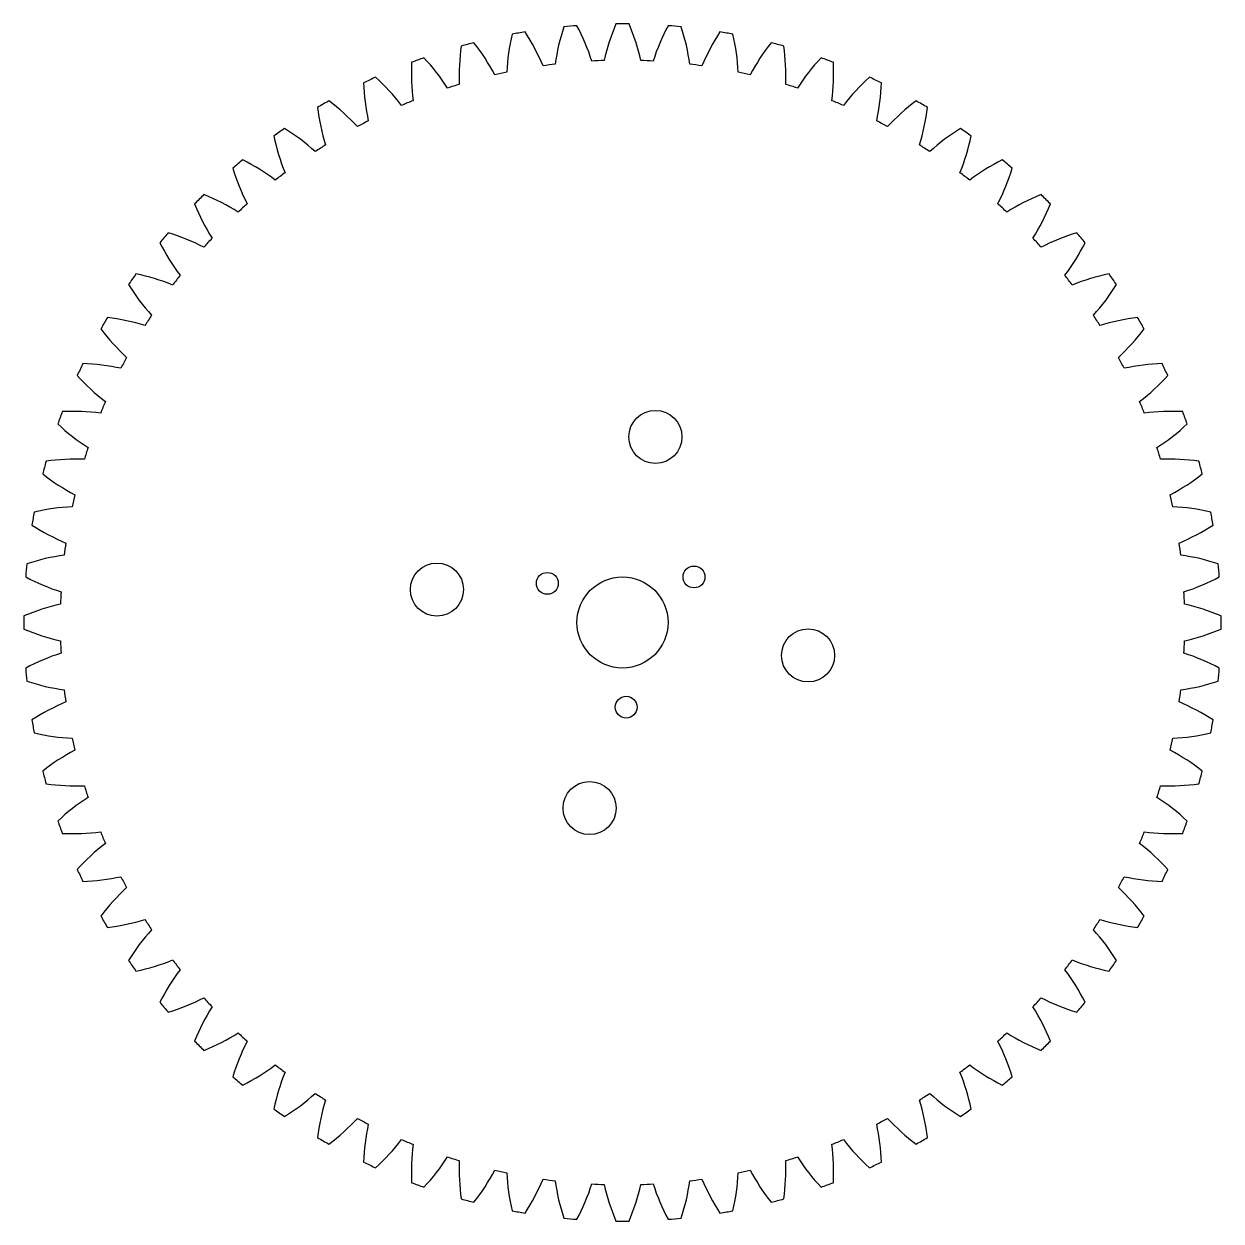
# Model space of a CAD drawing. Extents: x -1.64 to 1.64, y -1.64 to 1.64.
import ezdxf

# ---------------------------------------------------------------- set-up
doc = ezdxf.new("R2010")
doc.units = 0
doc.layers.get('0').update_dxf_attribs({"linetype": 'CONTINUOUS'})

msp = doc.modelspace()

# ---------------------------------------------------------------- linework, layer by layer
msp.add_lwpolyline([(-0.1612, 1.6364, 0.045344), (-0.1849, 1.5336, 0.005454), (-0.2183, 1.5292, 0.045344), (-0.2678, 1.6223, 0.005454), (-0.3032, 1.6161, 0.045344), (-0.3179, 1.5116, 0.005454), (-0.3508, 1.5044, 0.045344), (-0.4082, 1.5928, 0.005454), (-0.4429, 1.5835, 0.045344), (-0.4484, 1.4782, 0.005454), (-0.4805, 1.4681, 0.045344), (-0.5455, 1.5512, 0.005454), (-0.5792, 1.5389, 0.045344), (-0.5755, 1.4335, 0.005454), (-0.6067, 1.4206, 0.045344), (-0.6786, 1.4977, 0.005454), (-0.7111, 1.4825, 0.045344), (-0.6983, 1.3779, 0.005454), (-0.7282, 1.3623, 0.045344), (-0.8066, 1.4329, 0.005454), (-0.8376, 1.4149, 0.045344), (-0.8157, 1.3118, 0.005454), (-0.8441, 1.2937, 0.045344), (-0.9284, 1.3571, 0.005454), (-0.9578, 1.3365, 0.045344), (-0.9269, 1.2357, 0.005454), (-0.9537, 1.2152, 0.045344), (-1.0431, 1.271, 0.005454), (-1.0706, 1.248, 0.045344), (-1.0311, 1.1502, 0.005454), (-1.0559, 1.1274, 0.045344), (-1.1499, 1.1753, 0.005454), (-1.1753, 1.1499, 0.045344), (-1.1274, 1.0559, 0.005454), (-1.1502, 1.0311, 0.045344), (-1.248, 1.0706, 0.005454), (-1.271, 1.0431, 0.045344), (-1.2152, 0.9537, 0.005454), (-1.2357, 0.9269, 0.045344), (-1.3365, 0.9578, 0.005454), (-1.3571, 0.9284, 0.045344), (-1.2937, 0.8441, 0.005454), (-1.3118, 0.8157, 0.045344), (-1.4149, 0.8376, 0.005454), (-1.4329, 0.8066, 0.045344), (-1.3623, 0.7282, 0.005454), (-1.3779, 0.6983, 0.045344), (-1.4825, 0.7111, 0.005454), (-1.4977, 0.6786, 0.045344), (-1.4206, 0.6067, 0.005454), (-1.4335, 0.5755, 0.045344), (-1.5389, 0.5792, 0.005454), (-1.5512, 0.5455, 0.045344), (-1.4681, 0.4805, 0.005454), (-1.4782, 0.4484, 0.045344), (-1.5835, 0.4429, 0.005454), (-1.5928, 0.4082, 0.045344), (-1.5044, 0.3508, 0.005454), (-1.5116, 0.3179, 0.045344), (-1.6161, 0.3032, 0.005454), (-1.6223, 0.2678, 0.045344), (-1.5292, 0.2183, 0.005454), (-1.5336, 0.1849, 0.045344), (-1.6364, 0.1612, 0.005454), (-1.6395, 0.1254, 0.045344), (-1.5424, 0.0842, 0.005454), (-1.5439, 0.0505, 0.045344), (-1.6442, 0.0179, 0.005454), (-1.6442, -0.0179, 0.045344), (-1.5439, -0.0505, 0.005454), (-1.5424, -0.0842, 0.045344), (-1.6395, -0.1254, 0.005454), (-1.6364, -0.1612, 0.045344), (-1.5336, -0.1849, 0.005454), (-1.5292, -0.2183, 0.045344), (-1.6223, -0.2678, 0.005454), (-1.6161, -0.3032, 0.045344), (-1.5116, -0.3179, 0.005454), (-1.5044, -0.3508, 0.045344), (-1.5928, -0.4082, 0.005454), (-1.5835, -0.4429, 0.045344), (-1.4782, -0.4484, 0.005454), (-1.4681, -0.4805, 0.045344), (-1.5512, -0.5455, 0.005454), (-1.5389, -0.5792, 0.045344), (-1.4335, -0.5755, 0.005454), (-1.4206, -0.6067, 0.045344), (-1.4977, -0.6786, 0.005454), (-1.4825, -0.7111, 0.045344), (-1.3779, -0.6983, 0.005454), (-1.3623, -0.7282, 0.045344), (-1.4329, -0.8066, 0.005454), (-1.4149, -0.8376, 0.045344), (-1.3118, -0.8157, 0.005454), (-1.2937, -0.8441, 0.045344), (-1.3571, -0.9284, 0.005454), (-1.3365, -0.9578, 0.045344), (-1.2357, -0.9269, 0.005454), (-1.2152, -0.9537, 0.045344), (-1.271, -1.0431, 0.005454), (-1.248, -1.0706, 0.045344), (-1.1502, -1.0311, 0.005454), (-1.1274, -1.0559, 0.045344), (-1.1753, -1.1499, 0.005454), (-1.1499, -1.1753, 0.045344), (-1.0559, -1.1274, 0.005454), (-1.0311, -1.1502, 0.045344), (-1.0706, -1.248, 0.005454), (-1.0431, -1.271, 0.045344), (-0.9537, -1.2152, 0.005454), (-0.9269, -1.2357, 0.045344), (-0.9578, -1.3365, 0.005454), (-0.9284, -1.3571, 0.045344), (-0.8441, -1.2937, 0.005454), (-0.8157, -1.3118, 0.045344), (-0.8376, -1.4149, 0.005454), (-0.8066, -1.4329, 0.045344), (-0.7282, -1.3623, 0.005454), (-0.6983, -1.3779, 0.045344), (-0.7111, -1.4825, 0.005454), (-0.6786, -1.4977, 0.045344), (-0.6067, -1.4206, 0.005454), (-0.5755, -1.4335, 0.045344), (-0.5792, -1.5389, 0.005454), (-0.5455, -1.5512, 0.045344), (-0.4805, -1.4681, 0.005454), (-0.4484, -1.4782, 0.045344), (-0.4429, -1.5835, 0.005454), (-0.4082, -1.5928, 0.045344), (-0.3508, -1.5044, 0.005454), (-0.3179, -1.5116, 0.045344), (-0.3032, -1.6161, 0.005454), (-0.2678, -1.6223, 0.045344), (-0.2183, -1.5292, 0.005454), (-0.1849, -1.5336, 0.045344), (-0.1612, -1.6364, 0.005454), (-0.1254, -1.6395, 0.045344), (-0.0842, -1.5424, 0.005454), (-0.0505, -1.5439, 0.045344), (-0.0179, -1.6442, 0.005454), (0.0179, -1.6442, 0.045344), (0.0505, -1.5439, 0.005454), (0.0842, -1.5424, 0.045344), (0.1254, -1.6395, 0.005454), (0.1612, -1.6364, 0.045344), (0.1849, -1.5336, 0.005454), (0.2183, -1.5292, 0.045344), (0.2678, -1.6223, 0.005454), (0.3032, -1.6161, 0.045344), (0.3179, -1.5116, 0.005454), (0.3508, -1.5044, 0.045344), (0.4082, -1.5928, 0.005454), (0.4429, -1.5835, 0.045344), (0.4484, -1.4782, 0.005454), (0.4805, -1.4681, 0.045344), (0.5455, -1.5512, 0.005454), (0.5792, -1.5389, 0.045344), (0.5755, -1.4335, 0.005454), (0.6067, -1.4206, 0.045344), (0.6786, -1.4977, 0.005454), (0.7111, -1.4825, 0.045344), (0.6983, -1.3779, 0.005454), (0.7282, -1.3623, 0.045344), (0.8066, -1.4329, 0.005454), (0.8376, -1.4149, 0.045344), (0.8157, -1.3118, 0.005454), (0.8441, -1.2937, 0.045344), (0.9284, -1.3571, 0.005454), (0.9578, -1.3365, 0.045344), (0.9269, -1.2357, 0.005454), (0.9537, -1.2152, 0.045344), (1.0431, -1.271, 0.005454), (1.0706, -1.248, 0.045344), (1.0311, -1.1502, 0.005454), (1.0559, -1.1274, 0.045344), (1.1499, -1.1753, 0.005454), (1.1753, -1.1499, 0.045344), (1.1274, -1.0559, 0.005454), (1.1502, -1.0311, 0.045344), (1.248, -1.0706, 0.005454), (1.271, -1.0431, 0.045344), (1.2152, -0.9537, 0.005454), (1.2357, -0.9269, 0.045344), (1.3365, -0.9578, 0.005454), (1.3571, -0.9284, 0.045344), (1.2937, -0.8441, 0.005454), (1.3118, -0.8157, 0.045344), (1.4149, -0.8376, 0.005454), (1.4329, -0.8066, 0.045344), (1.3623, -0.7282, 0.005454), (1.3779, -0.6983, 0.045344), (1.4825, -0.7111, 0.005454), (1.4977, -0.6786, 0.045344), (1.4206, -0.6067, 0.005454), (1.4335, -0.5755, 0.045344), (1.5389, -0.5792, 0.005454), (1.5512, -0.5455, 0.045344), (1.4681, -0.4805, 0.005454), (1.4782, -0.4484, 0.045344), (1.5835, -0.4429, 0.005454), (1.5928, -0.4082, 0.045344), (1.5044, -0.3508, 0.005454), (1.5116, -0.3179, 0.045344), (1.6161, -0.3032, 0.005454), (1.6223, -0.2678, 0.045344), (1.5292, -0.2183, 0.005454), (1.5336, -0.1849, 0.045344), (1.6364, -0.1612, 0.005454), (1.6395, -0.1254, 0.045344), (1.5424, -0.0842, 0.005454), (1.5439, -0.0505, 0.045344), (1.6442, -0.0179, 0.005454), (1.6442, 0.0179, 0.045344), (1.5439, 0.0505, 0.005454), (1.5424, 0.0842, 0.045344), (1.6395, 0.1254, 0.005454), (1.6364, 0.1612, 0.045344), (1.5336, 0.1849, 0.005454), (1.5292, 0.2183, 0.045344), (1.6223, 0.2678, 0.005454), (1.6161, 0.3032, 0.045344), (1.5116, 0.3179, 0.005454), (1.5044, 0.3508, 0.045344), (1.5928, 0.4082, 0.005454), (1.5835, 0.4429, 0.045344), (1.4782, 0.4484, 0.005454), (1.4681, 0.4805, 0.045344), (1.5512, 0.5455, 0.005454), (1.5389, 0.5792, 0.045344), (1.4335, 0.5755, 0.005454), (1.4206, 0.6067, 0.045344), (1.4977, 0.6786, 0.005454), (1.4825, 0.7111, 0.045344), (1.3779, 0.6983, 0.005454), (1.3623, 0.7282, 0.045344), (1.4329, 0.8066, 0.005454), (1.4149, 0.8376, 0.045344), (1.3118, 0.8157, 0.005454), (1.2937, 0.8441, 0.045344), (1.3571, 0.9284, 0.005454), (1.3365, 0.9578, 0.045344), (1.2357, 0.9269, 0.005454), (1.2152, 0.9537, 0.045344), (1.271, 1.0431, 0.005454), (1.248, 1.0706, 0.045344), (1.1502, 1.0311, 0.005454), (1.1274, 1.0559, 0.045344), (1.1753, 1.1499, 0.005454), (1.1499, 1.1753, 0.045344), (1.0559, 1.1274, 0.005454), (1.0311, 1.1502, 0.045344), (1.0706, 1.248, 0.005454), (1.0431, 1.271, 0.045344), (0.9537, 1.2152, 0.005454), (0.9269, 1.2357, 0.045344), (0.9578, 1.3365, 0.005454), (0.9284, 1.3571, 0.045344), (0.8441, 1.2937, 0.005454), (0.8157, 1.3118, 0.045344), (0.8376, 1.4149, 0.005454), (0.8066, 1.4329, 0.045344), (0.7282, 1.3623, 0.005454), (0.6983, 1.3779, 0.045344), (0.7111, 1.4825, 0.005454), (0.6786, 1.4977, 0.045344), (0.6067, 1.4206, 0.005454), (0.5755, 1.4335, 0.045344), (0.5792, 1.5389, 0.005454), (0.5455, 1.5512, 0.045344), (0.4805, 1.4681, 0.005454), (0.4484, 1.4782, 0.045344), (0.4429, 1.5835, 0.005454), (0.4082, 1.5928, 0.045344), (0.3508, 1.5044, 0.005454), (0.3179, 1.5116, 0.045344), (0.3032, 1.6161, 0.005454), (0.2678, 1.6223, 0.045344), (0.2183, 1.5292, 0.005454), (0.1849, 1.5336, 0.045344), (0.1612, 1.6364, 0.005454), (0.1254, 1.6395, 0.045344), (0.0842, 1.5424, 0.005454), (0.0505, 1.5439, 0.045344), (0.0179, 1.6442, 0.005454), (-0.0179, 1.6442, 0.045344), (-0.0505, 1.5439, 0.005454), (-0.0842, 1.5424, 0.045344), (-0.1254, 1.6395, 0.005454)], format="xyb", close=True)
for centre, radius in [((0.0903, 0.5097), 0.073), ((-0.5097, 0.0903), 0.073), ((-0.2065, 0.1075), 0.03), ((0.1964, 0.1251), 0.03), ((0, 0), 0.125), ((0.5097, -0.0903), 0.073), ((0.0102, -0.2326), 0.03), ((-0.0903, -0.5097), 0.073)]:
    msp.add_circle(centre, radius)

doc.saveas('drawing.dxf')
